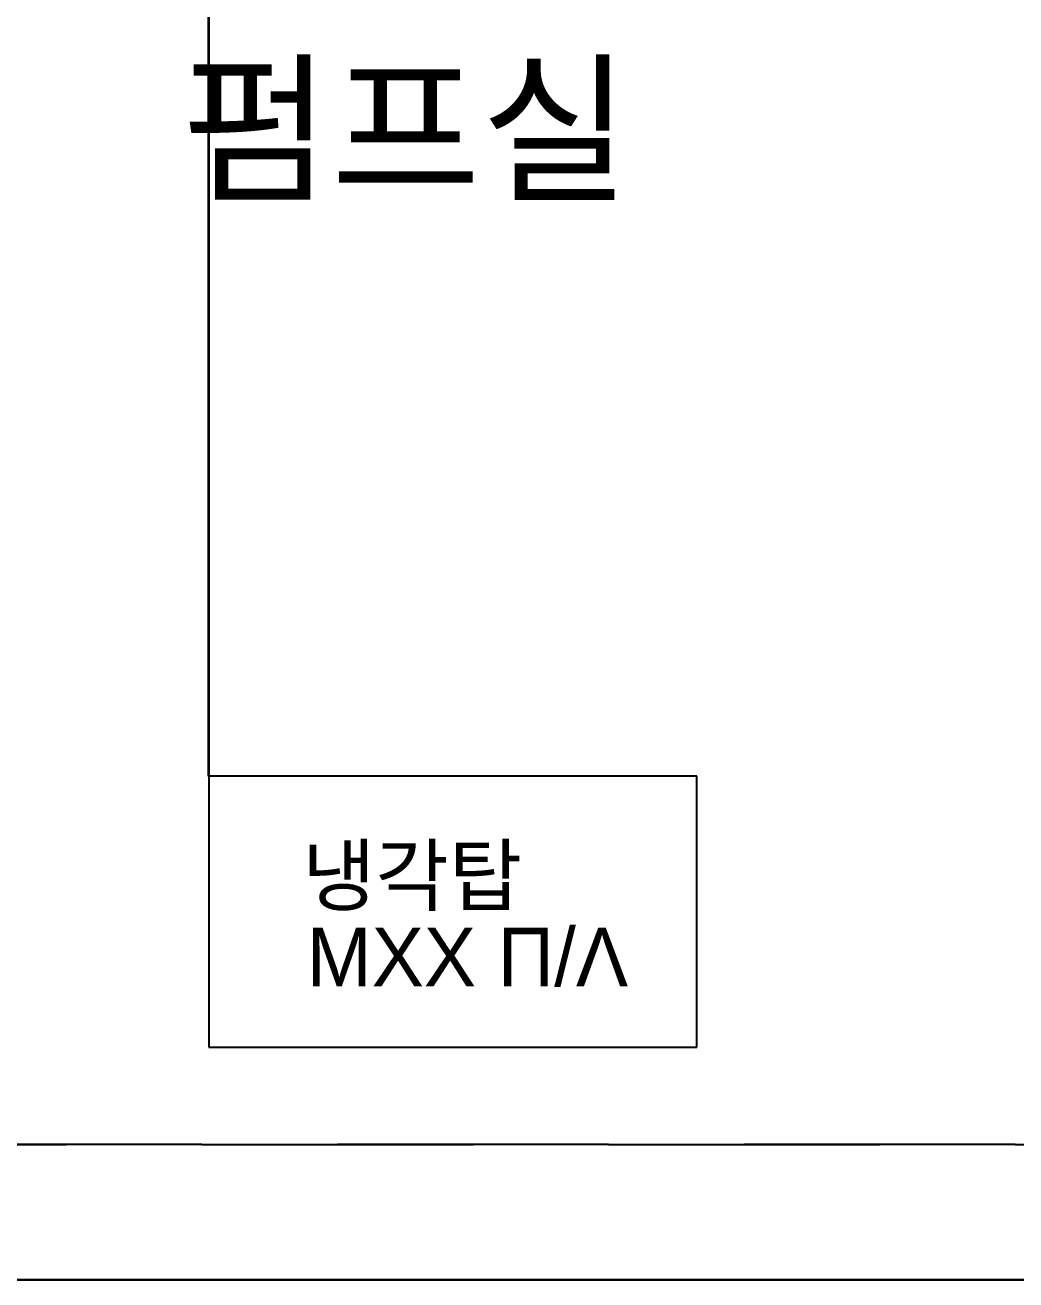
# Model space of a CAD drawing. Header units: millimetres. Extents: x 10462777 to 22643323, y 453826 to 1389191.
# Drawn here: x 11238355 to 11240182, y 620999 to 623313 of the extents above; entities that cross this region are included whole.
import ezdxf

# ---------------------------------------------------------------- set-up
doc = ezdxf.new("R2010")
doc.units = ezdxf.units.MM
doc.header["$LTSCALE"] = 200
doc.header["$MEASUREMENT"] = 0
doc.linetypes.add('HIDDEN', pattern=[3.75, 2.5, -1.25])
doc.layers.get('0').update_dxf_attribs({"linetype": 'CONTINUOUS'})
doc.layers.add('ELE', color=7, linetype='CONTINUOUS')
doc.layers.add('panel', color=4, linetype='CONTINUOUS')
doc.styles.get("Standard").update_dxf_attribs({"font": 'SYMBOL'})

msp = doc.modelspace()

# ---------------------------------------------------------------- linework, layer by layer
at = {"color": 30, "lineweight": 35, "ltscale": 10}
msp.add_line((11238693.87952, 621927.84623), (11238693.87952, 632418.41586), dxfattribs=at)
at = {"color": 0}
for p, q in [((11239593.87952, 621927.84623), (11238693.87952, 621927.84623)), ((11238693.87952, 621927.84623), (11238693.87952, 621427.84623)), ((11239593.87952, 621427.84623), (11239593.87952, 621927.84623)), ((11238693.87952, 621427.84623), (11239593.87952, 621427.84623)), ((11218131.32522, 620998.70034), (11248381.32522, 620998.70034)), ((11218131.32522, 620998.70034), (11248381.32522, 620998.70034))]:
    msp.add_line(p, q, dxfattribs=at)
at = {"color": 3, "linetype": 'HIDDEN'}
for p, q in [((11242431.32522, 621248.70034), (11236431.32522, 621248.70034)), ((11236431.32522, 621248.70034), (11242431.32522, 621248.70034))]:
    msp.add_line(p, q, dxfattribs=at)
at = {"color": 3}
msp.add_line((11248381.32522, 620998.70034), (11236431.32522, 620998.70034), dxfattribs=at)
at = {"layer": 'ELE'}
msp.add_line((11239281.32522, 620998.70034), (11248381.32522, 620998.70034), dxfattribs=at)
msp.add_line((11239281.32522, 620998.70034), (11248381.32522, 620998.70034), dxfattribs=at)
at = {"layer": 'panel'}
msp.add_line((11239281.32522, 620998.70034), (11238031.32522, 620998.70034), dxfattribs=at)
msp.add_line((11239281.32522, 620998.70034), (11238031.32522, 620998.70034), dxfattribs=at)

# ---------------------------------------------------------------- texts
msp.add_text('펌프실', height=220).set_placement((11238643.22294, 623010.62127))
msp.add_text('펌프실', height=220).set_placement((11238643.22294, 623010.62127))
at = {"color": 7, "linetype": 'HIDDEN'}
for s, p in [('냉각탑', (11238866.23825, 621690.66114)), ('MCC P/L', (11238874.44646, 621540.29761))]:
    msp.add_text(s, height=107.8, dxfattribs=at).set_placement(p)

doc.saveas('drawing.dxf')
